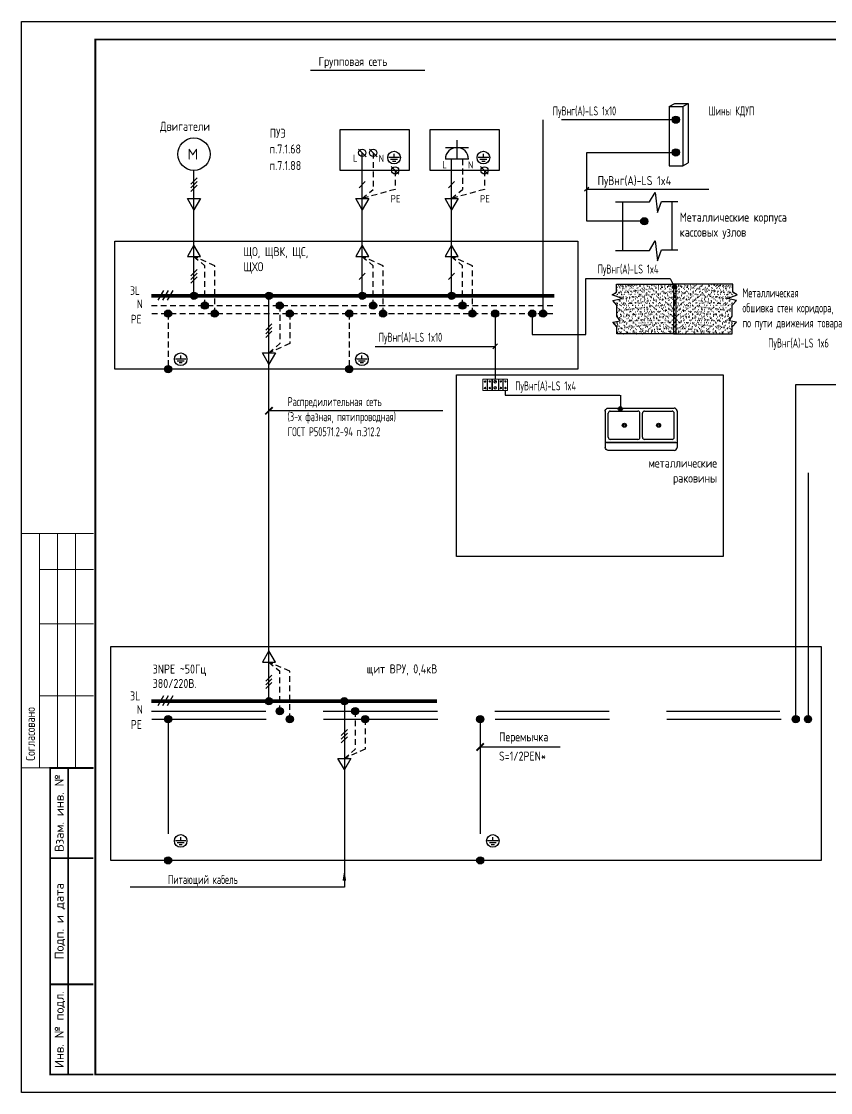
# Model space of a CAD drawing. Header units: metres. Extents: x -564 to -106, y -319 to -159.
# Drawn here: x -148.1 to -125.65, y -287.39 to -257.69 of the extents above; entities that cross this region are included whole.
import ezdxf
from ezdxf.enums import TextEntityAlignment as Align

# ---------------------------------------------------------------- set-up
doc = ezdxf.new("R2010")
doc.units = ezdxf.units.M
doc.header["$MEASUREMENT"] = 0
doc.linetypes.add('невидимая2', pattern=[4.7625, 3.175, -1.5875])
for name, color, linetype in [('04-ЭО_схема', 250, 'Continuous'), ('САНТЕХ', 5, 'Continuous'), ('ЭО-ЭМ', 7, 'Continuous'), ('ЭО_схема', 250, 'Continuous')]:
    doc.layers.add(name, color=color, linetype=linetype)
for name, color, linetype, lineweight in [('Лист', 7, 'Continuous', 0), ('Оборудование', 7, 'Continuous', 0), ('Рамка', 7, 'Continuous', 0)]:
    doc.layers.add(name, color=color, linetype=linetype, lineweight=lineweight)
doc.styles.add('-ISOCPEUR-', font='isocpeur.ttf')
doc.styles.add('ADESK1', font='romans__.ttf')
doc.styles.get("Standard").update_dxf_attribs({"font": 'cs_gost2304.shx'})
doc.styles.add('Times', font='CS_Gost2304.shx')

# ---------------------------------------------------------------- blocks, each defined once
blk = doc.blocks.new('A$C677164E8')
at = {"layer": 'ЭО_схема', "lineweight": 18}
for p, q in [((47, 128), (47, 0)), ((49, 128), (49, 0)), ((52, 128), (52, 0)), ((99, 128), (99, 0)), ((102, 128), (102, 0)), ((105, 128), (105, 0)), ((172, 128), (172, 0)), ((175, 127), (175, 0)), ((177, 128), (177, 0)), ((219, 128), (219, 0)), ((222, 128), (222, 0)), ((225, 128), (225, 0)), ((271, 128), (271, 0)), ((23, 100), (17, 96)), ((23, 28), (17, 23)), ((23, 100), (29, 105)), ((23, 28), (29, 32)), ((75, 101), (69, 96)), ((75, 28), (69, 23)), ((75, 101), (81, 105)), ((75, 28), (81, 33)), ((136, 98), (124, 88)), ((136, 29), (124, 19)), ((136, 98), (149, 107)), ((136, 29), (149, 38)), ((200, 101), (194, 96)), ((200, 28), (194, 23)), ((200, 101), (206, 105)), ((200, 28), (206, 33)), ((250, 101), (244, 96)), ((250, 28), (244, 23)), ((250, 101), (256, 105)), ((250, 28), (256, 33))]:
    blk.add_line(p, q, dxfattribs=at)
blk.add_lwpolyline([(0, 0), (271, 0), (271, 128), (0, 128)], close=True, dxfattribs=at)
for centre, radius in [((23, 100), 7.66), ((23, 28), 7.66), ((75, 101), 7.66), ((75, 28), 7.66), ((136, 98), 15.3), ((136, 29), 15.3), ((200, 101), 7.66), ((200, 28), 7.66), ((250, 101), 7.66), ((250, 28), 7.66)]:
    blk.add_circle(centre, radius, dxfattribs=at)

msp = doc.modelspace()

# ---------------------------------------------------------------- hatches: boundary and pattern name
at = {"layer": '04-ЭО_схема'}
h = msp.add_hatch(color=256, dxfattribs=at)
edge = h.paths.add_edge_path()
edge.add_arc((-129.943, -260.416), 0.1, 0, 360)
h = msp.add_hatch(color=256, dxfattribs=at)
edge = h.paths.add_edge_path()
edge.add_arc((-129.943, -261.323), 0.1, 0, 360)
h = msp.add_hatch(color=256, dxfattribs=at)
edge = h.paths.add_edge_path()
edge.add_arc((-130.816, -263.233), 0.1, 0, 360)
h = msp.add_hatch(color=256, dxfattribs=at)
edge = h.paths.add_edge_path()
edge.add_arc((-143.311, -265.297), 0.1, 0, 360)
h = msp.add_hatch(color=256, dxfattribs=at)
edge = h.paths.add_edge_path()
edge.add_arc((-141.23, -265.297), 0.1, 0, 360)
h = msp.add_hatch(color=256, dxfattribs=at)
edge = h.paths.add_edge_path()
edge.add_arc((-138.642, -265.297), 0.1, 0, 360)
h = msp.add_hatch(color=256, dxfattribs=at)
edge = h.paths.add_edge_path()
edge.add_arc((-136.163, -265.297), 0.1, 0, 360)
at = {"layer": '04-ЭО_схема', "ltscale": 100}
h = msp.add_hatch(dxfattribs=at)
h.set_pattern_fill('AR-SAND', color=256, scale=0.0025, style=0)
h.set_pattern_definition([(37.5, (-613.69972, -339.7125), (-0.004000078, 0.12235331), [0, -0.09652, 0, -0.10795, 0, -0.1031875]), (7.5, (-613.69972, -339.7125), (0.11238082, 0.179206275), [0, -0.05207, 0, -0.086995, 0, -0.0333375]), (327.5, (-613.77783, -339.7125), (0.197748093, 0.000359296), [0, -0.03175, 0, -0.1143, 0, -0.149225]), (317.5, (-613.77783, -339.7125), (0.190889113, 0.05573233), [0, -0.015875, 0, -0.07493, 0, -0.085725])])
h.paths.add_polyline_path([(-130.765, -264.979), (-129.941, -264.979), (-129.941, -265.195), (-129.941, -265.271), (-129.941, -265.37), (-129.941, -265.431), (-129.941, -265.557), (-129.941, -265.865), (-129.941, -265.983), (-129.941, -266.052), (-129.941, -266.164), (-129.941, -266.354), (-131.575, -266.354), (-131.575, -266.164), (-131.69, -266.033), (-131.489, -265.994), (-131.575, -265.865), (-131.575, -265.557), (-131.692, -265.426), (-131.433, -265.37), (-131.709, -265.271), (-131.589, -265.195), (-131.589, -264.979)])
at = {"layer": '04-ЭО_схема'}
h = msp.add_hatch(color=256, dxfattribs=at)
edge = h.paths.add_edge_path()
edge.add_arc((-131.474, -265.019), 0.0163, 0, 360)
h = msp.add_hatch(color=256, dxfattribs=at)
edge = h.paths.add_edge_path()
edge.add_arc((-131.271, -265.019), 0.0163, 0, 360)
h = msp.add_hatch(color=256, dxfattribs=at)
edge = h.paths.add_edge_path()
edge.add_arc((-131.042, -265.019), 0.0163, 0, 360)
h = msp.add_hatch(color=256, dxfattribs=at)
edge = h.paths.add_edge_path()
edge.add_arc((-130.832, -265.019), 0.0163, 0, 360)
h = msp.add_hatch(color=256, dxfattribs=at)
edge = h.paths.add_edge_path()
edge.add_arc((-130.616, -265.019), 0.0163, 0, 360)
h = msp.add_hatch(color=256, dxfattribs=at)
edge = h.paths.add_edge_path()
edge.add_arc((-130.425, -265.019), 0.0163, 0, 360)
h = msp.add_hatch(color=256, dxfattribs=at)
edge = h.paths.add_edge_path()
edge.add_arc((-130.245, -265.019), 0.0163, 0, 360)
h = msp.add_hatch(color=256, dxfattribs=at)
edge = h.paths.add_edge_path()
edge.add_arc((-130.085, -265.019), 0.0163, 0, 360)
h = msp.add_hatch(color=256, dxfattribs=at)
edge = h.paths.add_edge_path()
edge.add_arc((-129.978, -265.057), 0.0574, 0, 360)
at = {"layer": '04-ЭО_схема', "ltscale": 100}
h = msp.add_hatch(dxfattribs=at)
h.set_pattern_fill('AR-SAND', color=256, scale=0.0025, style=0)
h.set_pattern_definition([(142.5, (353.74964, -339.7125), (0.004000078, 0.12235331), [0, -0.09652, 0, -0.10795, 0, -0.1031875]), (172.5, (353.74964, -339.7125), (-0.11238082, 0.179206275), [0, -0.05207, 0, -0.086995, 0, -0.0333375]), (212.5, (353.82774, -339.7125), (-0.197748093, 0.000359296), [0, -0.03175, 0, -0.1143, 0, -0.149225]), (222.5, (353.82774, -339.7125), (-0.190889113, 0.05573233), [0, -0.015875, 0, -0.07493, 0, -0.085725])])
h.paths.add_polyline_path([(-129.185, -264.979), (-130.009, -264.979), (-130.009, -265.195), (-130.009, -265.271), (-130.009, -265.37), (-130.009, -265.431), (-130.009, -265.557), (-130.009, -265.865), (-130.009, -265.983), (-130.009, -266.052), (-130.009, -266.164), (-130.009, -266.354), (-128.375, -266.354), (-128.375, -266.164), (-128.26, -266.033), (-128.461, -265.994), (-128.375, -265.865), (-128.375, -265.557), (-128.258, -265.426), (-128.517, -265.37), (-128.241, -265.271), (-128.362, -265.195), (-128.362, -264.979)])
at = {"layer": '04-ЭО_схема'}
h = msp.add_hatch(color=256, dxfattribs=at)
edge = h.paths.add_edge_path()
edge.add_arc((-129.978, -265.058), 0.0163, 0, 360)
h = msp.add_hatch(color=256, dxfattribs=at)
edge = h.paths.add_edge_path()
edge.add_arc((-129.864, -265.019), 0.0163, 0, 360)
h = msp.add_hatch(color=256, dxfattribs=at)
edge = h.paths.add_edge_path()
edge.add_arc((-129.661, -265.019), 0.0163, 0, 360)
h = msp.add_hatch(color=256, dxfattribs=at)
edge = h.paths.add_edge_path()
edge.add_arc((-129.431, -265.019), 0.0163, 0, 360)
h = msp.add_hatch(color=256, dxfattribs=at)
edge = h.paths.add_edge_path()
edge.add_arc((-129.222, -265.019), 0.0163, 0, 360)
h = msp.add_hatch(color=256, dxfattribs=at)
edge = h.paths.add_edge_path()
edge.add_arc((-129.005, -265.019), 0.0163, 0, 360)
h = msp.add_hatch(color=256, dxfattribs=at)
edge = h.paths.add_edge_path()
edge.add_arc((-128.815, -265.019), 0.0163, 0, 360)
h = msp.add_hatch(color=256, dxfattribs=at)
edge = h.paths.add_edge_path()
edge.add_arc((-128.635, -265.019), 0.0163, 0, 360)
h = msp.add_hatch(color=256, dxfattribs=at)
edge = h.paths.add_edge_path()
edge.add_arc((-128.474, -265.019), 0.0163, 0, 360)
h = msp.add_hatch(color=256, dxfattribs=at)
edge = h.paths.add_edge_path()
edge.add_arc((-143.009, -265.571), 0.1, 0, 360)
h = msp.add_hatch(color=256, dxfattribs=at)
edge = h.paths.add_edge_path()
edge.add_arc((-140.929, -265.571), 0.1, 0, 360)
h = msp.add_hatch(color=256, dxfattribs=at)
edge = h.paths.add_edge_path()
edge.add_arc((-138.34, -265.571), 0.1, 0, 360)
h = msp.add_hatch(color=256, dxfattribs=at)
edge = h.paths.add_edge_path()
edge.add_arc((-135.861, -265.571), 0.1, 0, 360)
h = msp.add_hatch(color=256, dxfattribs=at)
edge = h.paths.add_edge_path()
edge.add_arc((-129.978, -265.291), 0.0163, 0, 360)
h = msp.add_hatch(color=256, dxfattribs=at)
edge = h.paths.add_edge_path()
edge.add_arc((-144.028, -265.794), 0.1, 0, 360)
h = msp.add_hatch(color=256, dxfattribs=at)
edge = h.paths.add_edge_path()
edge.add_arc((-142.733, -265.794), 0.1, 0, 360)
h = msp.add_hatch(color=256, dxfattribs=at)
edge = h.paths.add_edge_path()
edge.add_arc((-140.652, -265.794), 0.1, 0, 360)
h = msp.add_hatch(color=256, dxfattribs=at)
edge = h.paths.add_edge_path()
edge.add_arc((-139.001, -265.794), 0.1, 0, 360)
h = msp.add_hatch(color=256, dxfattribs=at)
edge = h.paths.add_edge_path()
edge.add_arc((-138.064, -265.794), 0.1, 0, 360)
h = msp.add_hatch(color=256, dxfattribs=at)
edge = h.paths.add_edge_path()
edge.add_arc((-135.585, -265.794), 0.1, 0, 360)
h = msp.add_hatch(color=256, dxfattribs=at)
edge = h.paths.add_edge_path()
edge.add_arc((-134.953, -265.794), 0.1, 0, 360)
h = msp.add_hatch(color=256, dxfattribs=at)
edge = h.paths.add_edge_path()
edge.add_arc((-133.925, -265.794), 0.1, 0, 360)
h = msp.add_hatch(color=256, dxfattribs=at)
edge = h.paths.add_edge_path()
edge.add_arc((-133.624, -265.794), 0.1, 0, 360)
h = msp.add_hatch(color=256, dxfattribs=at)
edge = h.paths.add_edge_path()
edge.add_arc((-129.978, -265.566), 0.0163, 0, 360)
h = msp.add_hatch(color=256, dxfattribs=at)
edge = h.paths.add_edge_path()
edge.add_arc((-129.978, -265.82), 0.0163, 0, 360)
h = msp.add_hatch(color=256, dxfattribs=at)
edge = h.paths.add_edge_path()
edge.add_arc((-129.978, -266.046), 0.0163, 0, 360)
h = msp.add_hatch(color=256, dxfattribs=at)
edge = h.paths.add_edge_path()
edge.add_arc((-131.474, -266.322), 0.0163, 0, 360)
h = msp.add_hatch(color=256, dxfattribs=at)
edge = h.paths.add_edge_path()
edge.add_arc((-131.271, -266.322), 0.0163, 0, 360)
h = msp.add_hatch(color=256, dxfattribs=at)
edge = h.paths.add_edge_path()
edge.add_arc((-131.042, -266.322), 0.0163, 0, 360)
h = msp.add_hatch(color=256, dxfattribs=at)
edge = h.paths.add_edge_path()
edge.add_arc((-130.832, -266.322), 0.0163, 0, 360)
h = msp.add_hatch(color=256, dxfattribs=at)
edge = h.paths.add_edge_path()
edge.add_arc((-130.616, -266.322), 0.0163, 0, 360)
h = msp.add_hatch(color=256, dxfattribs=at)
edge = h.paths.add_edge_path()
edge.add_arc((-130.425, -266.322), 0.0163, 0, 360)
h = msp.add_hatch(color=256, dxfattribs=at)
edge = h.paths.add_edge_path()
edge.add_arc((-130.245, -266.322), 0.0163, 0, 360)
h = msp.add_hatch(color=256, dxfattribs=at)
edge = h.paths.add_edge_path()
edge.add_arc((-130.085, -266.322), 0.0163, 0, 360)
h = msp.add_hatch(color=256, dxfattribs=at)
edge = h.paths.add_edge_path()
edge.add_arc((-129.978, -266.295), 0.0163, 0, 360)
h = msp.add_hatch(color=256, dxfattribs=at)
edge = h.paths.add_edge_path()
edge.add_arc((-129.864, -266.322), 0.0163, 0, 360)
h = msp.add_hatch(color=256, dxfattribs=at)
edge = h.paths.add_edge_path()
edge.add_arc((-129.661, -266.322), 0.0163, 0, 360)
h = msp.add_hatch(color=256, dxfattribs=at)
edge = h.paths.add_edge_path()
edge.add_arc((-129.431, -266.322), 0.0163, 0, 360)
h = msp.add_hatch(color=256, dxfattribs=at)
edge = h.paths.add_edge_path()
edge.add_arc((-129.222, -266.322), 0.0163, 0, 360)
h = msp.add_hatch(color=256, dxfattribs=at)
edge = h.paths.add_edge_path()
edge.add_arc((-129.005, -266.322), 0.0163, 0, 360)
h = msp.add_hatch(color=256, dxfattribs=at)
edge = h.paths.add_edge_path()
edge.add_arc((-128.815, -266.322), 0.0163, 0, 360)
h = msp.add_hatch(color=256, dxfattribs=at)
edge = h.paths.add_edge_path()
edge.add_arc((-128.635, -266.322), 0.0163, 0, 360)
h = msp.add_hatch(color=256, dxfattribs=at)
edge = h.paths.add_edge_path()
edge.add_arc((-128.474, -266.322), 0.0163, 0, 360)
h = msp.add_hatch(color=256, dxfattribs=at)
edge = h.paths.add_edge_path()
edge.add_arc((-144.028, -267.333), 0.1, 0, 360)
h = msp.add_hatch(color=256, dxfattribs=at)
edge = h.paths.add_edge_path()
edge.add_arc((-139.001, -267.333), 0.1, 0, 360)
h = msp.add_hatch(color=7, dxfattribs=at)
edge = h.paths.add_edge_path()
edge.add_arc((-131.481, -268.434), 0.0574, 0, 360)
h = msp.add_hatch(color=7, dxfattribs=at)
edge = h.paths.add_edge_path()
edge.add_arc((-131.48, -268.436), 0.0163, 0, 360)
h = msp.add_hatch(color=256, dxfattribs=at)
edge = h.paths.add_edge_path()
edge.add_arc((-141.23, -276.541), 0.1, 0, 360)
h = msp.add_hatch(color=256, dxfattribs=at)
edge = h.paths.add_edge_path()
edge.add_arc((-139.137, -276.541), 0.1, 0, 360)
h = msp.add_hatch(color=256, dxfattribs=at)
edge = h.paths.add_edge_path()
edge.add_arc((-140.929, -276.816), 0.1, 0, 360)
h = msp.add_hatch(color=256, dxfattribs=at)
edge = h.paths.add_edge_path()
edge.add_arc((-138.835, -276.816), 0.1, 0, 360)
h = msp.add_hatch(color=256, dxfattribs=at)
edge = h.paths.add_edge_path()
edge.add_arc((-144.028, -277.038), 0.1, 0, 360)
h = msp.add_hatch(color=256, dxfattribs=at)
edge = h.paths.add_edge_path()
edge.add_arc((-140.652, -277.038), 0.1, 0, 360)
h = msp.add_hatch(color=256, dxfattribs=at)
edge = h.paths.add_edge_path()
edge.add_arc((-138.559, -277.038), 0.1, 0, 360)
h = msp.add_hatch(color=256, dxfattribs=at)
edge = h.paths.add_edge_path()
edge.add_arc((-135.368, -277.038), 0.1, 0, 360)
h = msp.add_hatch(color=256, dxfattribs=at)
edge = h.paths.add_edge_path()
edge.add_arc((-126.616, -277.038), 0.1, 0, 360)
h = msp.add_hatch(color=256, dxfattribs=at)
edge = h.paths.add_edge_path()
edge.add_arc((-126.616, -277.038), 0.1, 0, 360)
h = msp.add_hatch(color=256, dxfattribs=at)
edge = h.paths.add_edge_path()
edge.add_arc((-126.275, -277.038), 0.1, 0, 360)
h = msp.add_hatch(color=256, dxfattribs=at)
edge = h.paths.add_edge_path()
edge.add_arc((-144.028, -280.953), 0.1, 0, 360)
h = msp.add_hatch(color=256, dxfattribs=at)
edge = h.paths.add_edge_path()
edge.add_arc((-135.368, -280.953), 0.1, 0, 360)

# ---------------------------------------------------------------- linework, layer by layer
msp.add_lwpolyline([(-148.097, -287.391), (-148.097, -257.691), (-106.097, -257.691), (-106.097, -287.391), (-148.097, -287.391)])
at = {"const_width": 0.05}
for points in [[(-106.547, -286.891), (-146.047, -286.891), (-146.047, -258.191), (-106.547, -258.191), (-106.547, -286.891)], [(-146.097, -286.891), (-147.297, -286.891), (-147.297, -278.391), (-146.097, -278.391)], [(-146.797, -278.391), (-146.797, -286.891)], [(-147.297, -280.891), (-146.097, -280.891)], [(-147.297, -284.391), (-146.097, -284.391)]]:
    msp.add_lwpolyline(points, dxfattribs=at)
at = {"layer": '04-ЭО_схема'}
for p, q in [((-140.079, -259.042, 218.81), (-136.902, -259.042, 218.81)), ((-130.124, -260.053), (-130.124, -261.7)), ((-129.748, -260.053), (-129.748, -261.7)), ((-129.595, -259.967), (-129.595, -261.614)), ((-136.015, -260.981, 218.81), (-136.015, -261.508, 218.81)), ((-138.749, -261.231, 218.81), (-138.535, -261.445, 218.81)), ((-138.642, -265.297, 218.81), (-138.642, -261.335, 218.81)), ((-138.444, -261.231, 218.81), (-138.23, -261.445, 218.81)), ((-136.335, -261.188, 218.81), (-135.694, -261.188, 218.81)), ((-137.612, -261.467, 218.81), (-137.903, -261.467, 218.81)), ((-137.663, -261.52, 218.81), (-137.853, -261.52, 218.81)), ((-137.713, -261.572, 218.81), (-137.803, -261.572, 218.81)), ((-137.758, -261.467, 218.81), (-137.758, -261.366, 218.81)), ((-135.695, -261.508, 218.81), (-136.335, -261.508, 218.81)), ((-136.163, -265.297, 218.81), (-136.163, -261.515, 218.81)), ((-135.134, -261.467, 218.81), (-135.425, -261.467, 218.81)), ((-135.184, -261.52, 218.81), (-135.375, -261.52, 218.81)), ((-135.234, -261.572, 218.81), (-135.324, -261.572, 218.81)), ((-135.279, -261.467, 218.81), (-135.279, -261.366, 218.81)), ((-143.311, -265.297, 218.81), (-143.311, -261.821, 218.81)), ((-137.836, -261.717, 218.81), (-137.622, -261.93, 218.81)), ((-135.357, -261.717, 218.81), (-135.144, -261.93, 218.81)), ((-143.396, -262.202, 218.81), (-143.225, -262.031, 218.81)), ((-143.396, -262.303, 218.81), (-143.225, -262.132, 218.81)), ((-143.396, -262.404, 218.81), (-143.225, -262.233, 218.81)), ((-138.727, -262.303, 218.81), (-138.556, -262.132, 218.81)), ((-136.249, -262.303, 218.81), (-136.078, -262.132, 218.81)), ((-131.424, -262.696), (-131.424, -264.042)), ((-143.396, -264.742, 218.81), (-143.225, -264.571, 218.81)), ((-143.396, -264.843, 218.81), (-143.225, -264.673, 218.81)), ((-143.396, -264.945, 218.81), (-143.225, -264.774, 218.81)), ((-138.727, -264.843, 218.81), (-138.556, -264.673, 218.81)), ((-136.249, -264.843, 218.81), (-136.078, -264.673, 218.81)), ((-144.152, -265.15, 218.81), (-144.308, -265.419, 218.81)), ((-144.026, -265.15, 218.81), (-144.181, -265.419, 218.81)), ((-143.899, -265.15, 218.81), (-144.055, -265.419, 218.81)), ((-141.23, -276.541, 218.81), (-141.23, -265.297, 218.81)), ((-141.316, -266.248, 218.81), (-141.145, -266.077, 218.81)), ((-141.316, -266.349, 218.81), (-141.145, -266.179, 218.81)), ((-141.316, -266.451, 218.81), (-141.145, -266.28, 218.81)), ((-143.678, -267.058, 218.81), (-143.678, -266.957, 218.81)), ((-138.651, -267.058, 218.81), (-138.651, -266.957, 218.81)), ((-143.533, -267.058, 218.81), (-143.823, -267.058, 218.81)), ((-143.583, -267.11, 218.81), (-143.773, -267.11, 218.81)), ((-143.633, -267.162, 218.81), (-143.723, -267.162, 218.81)), ((-138.506, -267.058, 218.81), (-138.797, -267.058, 218.81)), ((-138.556, -267.11, 218.81), (-138.746, -267.11, 218.81)), ((-138.606, -267.162, 218.81), (-138.696, -267.162, 218.81)), ((-136.405, -268.488, 218.81), (-141.23, -268.488, 218.81)), ((-141.316, -275.987, 218.81), (-141.145, -275.816, 218.81)), ((-141.316, -276.088, 218.81), (-141.145, -275.917, 218.81)), ((-141.316, -276.189, 218.81), (-141.145, -276.019, 218.81)), ((-144.152, -276.395, 218.81), (-144.308, -276.664, 218.81)), ((-144.026, -276.395, 218.81), (-144.181, -276.664, 218.81)), ((-143.899, -276.395, 218.81), (-144.055, -276.664, 218.81)), ((-139.137, -276.541, 218.81), (-139.137, -281.693, 218.81)), ((-139.223, -277.493, 218.81), (-139.052, -277.322, 218.81)), ((-139.223, -277.594, 218.81), (-139.052, -277.423, 218.81)), ((-139.223, -277.695, 218.81), (-139.052, -277.525, 218.81)), ((-135.368, -277.808, 218.81), (-133.147, -277.808, 218.81)), ((-143.678, -280.415, 218.81), (-143.678, -280.314, 218.81)), ((-135.018, -280.415, 218.81), (-135.018, -280.314, 218.81)), ((-143.533, -280.415, 218.81), (-143.823, -280.415, 218.81)), ((-143.583, -280.467, 218.81), (-143.773, -280.467, 218.81)), ((-143.633, -280.52, 218.81), (-143.723, -280.52, 218.81)), ((-134.872, -280.415, 218.81), (-135.163, -280.415, 218.81)), ((-134.923, -280.467, 218.81), (-135.113, -280.467, 218.81)), ((-134.973, -280.52, 218.81), (-135.063, -280.52, 218.81)), ((-139.137, -281.693, 218.81), (-145.077, -281.693, 218.81))]:
    msp.add_line(p, q, dxfattribs=at)
at = {"layer": '04-ЭО_схема', "linetype": 'Continuous', "ltscale": 15}
for p, q in [((-130.124, -260.053), (-129.971, -259.967)), ((-130.124, -260.053), (-129.748, -260.053)), ((-129.971, -259.967), (-129.595, -259.967)), ((-129.748, -260.053), (-129.595, -259.967)), ((-129.748, -261.7), (-129.595, -261.614)), ((-130.124, -261.7), (-129.748, -261.7))]:
    msp.add_line(p, q, dxfattribs=at)
at = {"layer": '04-ЭО_схема', "color": 7, "linetype": 'ByBlock'}
for p, q in [((-133.624, -265.794, 218.81), (-133.624, -260.416, 218.81)), ((-126.616, -277.038, 218.81), (-126.616, -267.755, 218.81)), ((-126.616, -267.755, 218.81), (-115.762, -267.755, 218.81)), ((-126.275, -270.205, -226.475), (-126.275, -277.05, -226.475))]:
    msp.add_line(p, q, dxfattribs=at)
at = {"layer": '04-ЭО_схема', "linetype": 'невидимая2'}
for p, q in [((-129.943, -260.416), (-133.624, -260.416)), ((-132.415, -261.323, -257.65), (-129.946, -261.323, -257.65)), ((-132.415, -263.233, -257.65), (-132.415, -261.323, -257.65)), ((-130.827, -263.233, -437.62), (-132.415, -263.233, -437.62)), ((-121.898, -270.205, -226.475), (-126.275, -270.205, -226.475)), ((-144.49, -276.816, 218.81), (-127.055, -276.816, 218.81)), ((-144.48, -277.038, 218.81), (-126.073, -277.038, 218.81)), ((-144.028, -277.038, 218.81), (-144.028, -280.953, 218.81)), ((-135.368, -277.038, 218.81), (-135.368, -280.953, 218.81))]:
    msp.add_line(p, q, dxfattribs=at)
at = {"layer": '04-ЭО_схема', "linetype": 'невидимая2', "ltscale": 0.05}
for p, q in [((-138.34, -261.335, 218.81), (-138.34, -262.347, 218.81)), ((-135.861, -261.515, 218.81), (-135.861, -262.347, 218.81)), ((-137.729, -261.821, 218.81), (-137.729, -262.347, 218.81)), ((-135.251, -261.821, 218.81), (-135.251, -262.347, 218.81)), ((-137.729, -262.347, 218.81), (-138.642, -262.601, 218.81)), ((-138.642, -262.601, 218.81), (-138.34, -262.347, 218.81)), ((-135.251, -262.347, 218.81), (-136.163, -262.601, 218.81)), ((-136.163, -262.601, 218.81), (-135.861, -262.347, 218.81)), ((-143.311, -264.21, 218.81), (-143.009, -264.464, 218.81)), ((-142.733, -264.465, 218.81), (-143.311, -264.21, 218.81)), ((-138.642, -264.21, 218.81), (-138.34, -264.464, 218.81)), ((-138.064, -264.465, 218.81), (-138.642, -264.21, 218.81)), ((-135.585, -264.465, 218.81), (-136.163, -264.21, 218.81)), ((-136.163, -264.21, 218.81), (-135.861, -264.464, 218.81)), ((-143.009, -265.571, 218.81), (-143.009, -264.464, 218.81)), ((-142.733, -265.794, 218.81), (-142.733, -264.465, 218.81)), ((-138.34, -265.571, 218.81), (-138.34, -264.464, 218.81)), ((-138.064, -265.794, 218.81), (-138.064, -264.465, 218.81)), ((-135.861, -265.571, 218.81), (-135.861, -264.464, 218.81)), ((-135.585, -265.794, 218.81), (-135.585, -264.465, 218.81)), ((-144.49, -265.571, 218.81), (-139.461, -265.571, 218.81)), ((-144.48, -265.794, 218.81), (-139.461, -265.794, 218.81)), ((-144.028, -265.794, 218.81), (-144.028, -267.333, 218.81)), ((-140.929, -265.571, 218.81), (-140.929, -266.626, 218.81)), ((-140.652, -265.794, 218.81), (-140.652, -266.626, 218.81)), ((-139.461, -265.571, 218.81), (-133.315, -265.571, 218.81)), ((-139.461, -265.794, 218.81), (-133.325, -265.794, 218.81)), ((-139.001, -265.794, 218.81), (-139.001, -267.333, 218.81)), ((-140.652, -266.626, 218.81), (-141.23, -266.88, 218.81)), ((-141.23, -266.88, 218.81), (-140.929, -266.626, 218.81)), ((-140.652, -275.709, 218.81), (-141.23, -275.455, 218.81)), ((-141.23, -275.455, 218.81), (-140.929, -275.709, 218.81)), ((-140.929, -276.816, 218.81), (-140.929, -275.709, 218.81)), ((-140.652, -277.038, 218.81), (-140.652, -275.709, 218.81)), ((-138.835, -276.816, 218.81), (-138.835, -277.871, 218.81)), ((-138.559, -277.038, 218.81), (-138.559, -277.87, 218.81)), ((-138.559, -277.87, 218.81), (-139.137, -278.125, 218.81)), ((-139.137, -278.125, 218.81), (-138.835, -277.871, 218.81))]:
    msp.add_line(p, q, dxfattribs=at)
at = {"layer": '04-ЭО_схема', "color": 0}
for p, q in [((-130.668, -262.696), (-130.515, -262.433, -437.62)), ((-130.515, -262.433, -437.62), (-130.446, -262.987, -437.62)), ((-131.611, -262.696), (-130.668, -262.696)), ((-130.446, -262.987, -437.62), (-130.335, -262.682, -437.62)), ((-130.335, -262.682, -437.62), (-129.882, -262.682, -437.62)), ((-130.049, -262.682, -437.62), (-130.049, -264.029, -437.62)), ((-130.668, -264.042), (-130.515, -263.779, -437.62)), ((-130.515, -263.779, -437.62), (-130.446, -264.333, -437.62)), ((-130.446, -264.333, -437.62), (-130.335, -264.029, -437.62)), ((-130.335, -264.029, -437.62), (-129.883, -264.029, -437.62)), ((-131.611, -264.042), (-130.668, -264.042))]:
    msp.add_line(p, q, dxfattribs=at)
at = {"layer": '04-ЭО_схема', "color": 7, "linetype": 'невидимая2', "elevation": 218.81}
for points in [[(-139.257, -260.691), (-137.341, -260.691), (-137.341, -261.821), (-139.257, -261.821)], [(-136.76, -260.691), (-134.845, -260.691), (-134.845, -261.821), (-136.76, -261.821)]]:
    msp.add_lwpolyline(points, close=True, dxfattribs=at)
at = {"layer": '04-ЭО_схема', "elevation": 218.81}
for points in [[(-143.311, -262.913), (-143.491, -262.601), (-143.131, -262.601)], [(-138.642, -262.913), (-138.822, -262.601), (-138.462, -262.601)], [(-136.163, -262.913), (-136.343, -262.601), (-135.983, -262.601)], [(-143.311, -263.898), (-143.491, -264.21), (-143.131, -264.21)], [(-138.642, -263.898), (-138.822, -264.21), (-138.462, -264.21)], [(-136.163, -263.898), (-136.343, -264.21), (-135.983, -264.21)], [(-141.23, -267.192), (-141.41, -266.88), (-141.051, -266.88)], [(-141.23, -275.143), (-141.41, -275.455), (-141.051, -275.455)], [(-139.137, -278.437), (-139.317, -278.125), (-138.957, -278.125)]]:
    msp.add_lwpolyline(points, close=True, dxfattribs=at)
at = {"layer": '04-ЭО_схема', "color": 7, "linetype": 'ByBlock', "elevation": 218.81}
for points in [[(-139.831, -267.333), (-145.506, -267.333), (-145.506, -263.782), (-139.831, -263.782), (-132.656, -263.782), (-132.656, -267.333)], [(-145.62, -275.026), (-125.911, -275.026), (-125.911, -280.953), (-145.62, -280.953)]]:
    msp.add_lwpolyline(points, close=True, dxfattribs=at)
at = {"layer": '04-ЭО_схема', "linetype": 'невидимая2', "elevation": 218.81}
for points in [[(-133.925, -265.794), (-133.925, -266.373), (-132.438, -266.373), (-132.438, -264.815), (-130.097, -264.815), (-129.978, -265.057)], [(-134.954, -265.794), (-134.954, -267.607)]]:
    msp.add_lwpolyline(points, dxfattribs=at)
at = {"layer": '04-ЭО_схема', "ltscale": 100}
for points in [[(-130.765, -264.979), (-129.941, -264.979), (-129.941, -265.195), (-129.941, -265.271), (-129.941, -265.37), (-129.941, -265.431), (-129.941, -265.557), (-129.941, -265.865), (-129.941, -265.983), (-129.941, -266.052), (-129.941, -266.164), (-129.941, -266.354), (-131.575, -266.354), (-131.575, -266.164), (-131.69, -266.033), (-131.489, -265.994), (-131.575, -265.865), (-131.575, -265.557), (-131.692, -265.426), (-131.433, -265.37), (-131.709, -265.271), (-131.589, -265.195), (-131.589, -264.979)], [(-129.185, -264.979), (-130.009, -264.979), (-130.009, -265.195), (-130.009, -265.271), (-130.009, -265.37), (-130.009, -265.431), (-130.009, -265.557), (-130.009, -265.865), (-130.009, -265.983), (-130.009, -266.052), (-130.009, -266.164), (-130.009, -266.354), (-128.375, -266.354), (-128.375, -266.164), (-128.26, -266.033), (-128.461, -265.994), (-128.375, -265.865), (-128.375, -265.557), (-128.258, -265.426), (-128.517, -265.37), (-128.241, -265.271), (-128.362, -265.195), (-128.362, -264.979)]]:
    msp.add_lwpolyline(points, close=True, dxfattribs=at)
at = {"layer": '04-ЭО_схема', "elevation": 218.81}
for points, const_width in [([(-144.491, -265.297), (-139.461, -265.297)], 0.1), ([(-139.461, -265.297), (-133.315, -265.297)], 0.1), ([(-141.333, -268.59), (-141.128, -268.386)], 0.05), ([(-144.491, -276.541), (-136.571, -276.541)], 0.1), ([(-135.47, -277.91), (-135.266, -277.706)], 0.05)]:
    msp.add_lwpolyline(points, dxfattribs=dict(at, const_width=const_width))
at = {"layer": '04-ЭО_схема', "color": 7, "linetype": 'ByBlock'}
msp.add_lwpolyline([(-136.028, -267.488), (-128.633, -267.488), (-128.633, -272.526), (-136.028, -272.526)], close=True, dxfattribs=at)
at = {"layer": '04-ЭО_схема', "color": 7, "linetype": 'невидимая2', "elevation": 218.81}
msp.add_lwpolyline([(-134.674, -267.926), (-134.674, -268.054), (-131.481, -268.054), (-131.481, -268.434)], dxfattribs=at)
at = {"layer": '04-ЭО_схема'}
for centre, radius in [((-129.943, -260.416), 0.1), ((-143.311, -261.372, 218.81), 0.449), ((-138.642, -261.335, 218.81), 0.1), ((-138.337, -261.335, 218.81), 0.1), ((-137.758, -261.467, 218.81), 0.175), ((-135.279, -261.467, 218.81), 0.175), ((-129.943, -261.323), 0.1), ((-137.729, -261.821, 218.81), 0.1), ((-135.251, -261.821, 218.81), 0.1), ((-130.816, -263.233, -437.62), 0.1), ((-143.311, -265.297, 218.81), 0.1), ((-141.23, -265.297, 218.81), 0.1), ((-138.642, -265.297, 218.81), 0.1), ((-136.163, -265.297, 218.81), 0.1), ((-129.978, -265.057), 0.0574), ((-143.009, -265.571, 218.81), 0.1), ((-140.929, -265.571, 218.81), 0.1), ((-138.34, -265.571, 218.81), 0.1), ((-135.861, -265.571, 218.81), 0.1), ((-144.028, -265.794, 218.81), 0.1), ((-142.733, -265.794, 218.81), 0.1), ((-140.652, -265.794, 218.81), 0.1), ((-139.001, -265.794, 218.81), 0.1), ((-138.064, -265.794, 218.81), 0.1), ((-135.585, -265.794, 218.81), 0.1), ((-134.953, -265.794, 218.81), 0.1), ((-133.925, -265.794, 218.81), 0.1), ((-133.624, -265.794, 218.81), 0.1), ((-143.678, -267.058, 218.81), 0.175), ((-138.651, -267.058, 218.81), 0.175), ((-144.028, -267.333, 218.81), 0.1), ((-139.001, -267.333, 218.81), 0.1), ((-141.23, -276.541, 218.81), 0.1), ((-139.137, -276.541, 218.81), 0.1), ((-140.929, -276.816, 218.81), 0.1), ((-138.835, -276.816, 218.81), 0.1), ((-144.028, -277.038, 218.81), 0.1), ((-140.652, -277.038, 218.81), 0.1), ((-138.559, -277.038, 218.81), 0.1), ((-135.368, -277.038, 218.81), 0.1), ((-126.616, -277.038, 218.81), 0.1), ((-126.616, -277.038, 218.81), 0.1), ((-126.275, -277.038, 218.81), 0.1), ((-143.678, -280.415, 218.81), 0.175), ((-135.018, -280.415, 218.81), 0.175), ((-144.028, -280.953, 218.81), 0.1), ((-135.368, -280.953, 218.81), 0.1)]:
    msp.add_circle(centre, radius, dxfattribs=at)
at = {"layer": '04-ЭО_схема', "color": 7}
msp.add_circle((-131.481, -268.434), 0.0574, dxfattribs=at)
at = {"layer": '04-ЭО_схема'}
msp.add_arc((-136.015, -261.508, 218.81), 0.32, 0.0295, 179.9705, dxfattribs=at)
msp.add_solid([(-139.187, -281.513, 218.81), (-139.087, -281.513, 218.81), (-139.137, -281.213, 218.81)], dxfattribs=at)
at = {"layer": 'Лист', "color": 0, "lineweight": 18}
for points in [[(-146.097, -278.391), (-148.097, -278.391), (-148.097, -276.391), (-148.097, -274.391), (-148.097, -272.891), (-148.097, -271.891), (-146.097, -271.891)], [(-147.597, -278.391), (-147.597, -271.891)], [(-147.097, -278.391), (-147.097, -271.891)], [(-146.597, -278.391), (-146.597, -271.891)], [(-147.597, -272.891), (-146.097, -272.891)], [(-147.597, -274.391), (-146.097, -274.391)], [(-147.597, -276.391), (-146.097, -276.391)]]:
    msp.add_lwpolyline(points, dxfattribs=at)
at = {"layer": 'Рамка', "color": 7, "linetype": 'Continuous', "lineweight": 25}
msp.add_line((-147.293, -278.391), (-146.093, -278.391), dxfattribs=at)
at = {"layer": 'САНТЕХ', "color": 7, "ltscale": 10}
for p, q in [((-131.817, -268.413, 26.257), (-129.984, -268.413, 26.257)), ((-131.901, -268.497, 26.257), (-131.901, -269.502, 26.257)), ((-131.817, -269.223, 26.257), (-131.817, -268.553, 26.257)), ((-131.761, -268.497, 26.257), (-130.992, -268.497, 26.257)), ((-130.937, -269.223, 26.257), (-130.937, -268.553, 26.257)), ((-130.937, -269.223, 26.257), (-130.937, -268.553, 26.257)), ((-130.867, -269.223, 26.257), (-130.867, -268.553, 26.257)), ((-130.811, -268.497, 26.257), (-130.043, -268.497, 26.257)), ((-129.987, -269.223, 26.257), (-129.987, -268.553, 26.257)), ((-129.987, -269.223, 26.257), (-129.987, -268.553, 26.257)), ((-129.907, -268.497, 26.257), (-129.907, -269.502, 26.257)), ((-129.945, -269.363, 26.257), (-131.901, -269.363, 26.257)), ((-131.863, -269.363, 26.257), (-129.907, -269.363, 26.257)), ((-130.992, -269.279, 26.257), (-131.761, -269.279, 26.257)), ((-129.945, -269.363, 26.257), (-130.951, -269.363, 26.257)), ((-130.043, -269.279, 26.257), (-130.811, -269.279, 26.257)), ((-129.987, -269.586, 26.257), (-131.817, -269.586, 26.257))]:
    msp.add_line(p, q, dxfattribs=at)
at = {"layer": 'САНТЕХ', "color": 7, "ltscale": 10, "elevation": 26.257}
for points in [[(-130.867, -268.413), (-129.984, -268.413)], [(-131.817, -269.223), (-131.817, -268.553)], [(-131.761, -268.497), (-130.992, -268.497)], [(-130.867, -269.223), (-130.867, -268.553)], [(-130.811, -268.497), (-130.043, -268.497)], [(-130.992, -269.279), (-131.761, -269.279)], [(-130.043, -269.279), (-130.811, -269.279)], [(-129.987, -269.586), (-130.867, -269.586)]]:
    msp.add_lwpolyline(points, dxfattribs=at)
at = {"layer": 'САНТЕХ', "color": 7, "ltscale": 10}
for centre, radius in [((-131.37, -268.888, 26.257), 0.0559), ((-131.37, -268.888, 26.257), 0.0279), ((-130.42, -268.888, 26.257), 0.0559), ((-130.42, -268.888, 26.257), 0.0279)]:
    msp.add_circle(centre, radius, dxfattribs=at)
for centre, start, end in [((-131.761, -268.553, 26.257), 90, 180), ((-130.992, -268.553, 26.257), 0, 90), ((-130.811, -268.553, 26.257), 90, 180), ((-130.043, -268.553, 26.257), 0, 90), ((-131.761, -269.223, 26.257), 180, 270), ((-130.992, -269.223, 26.257), 270, 0), ((-130.811, -269.223, 26.257), 180, 270), ((-130.043, -269.223, 26.257), 270, 0)]:
    msp.add_arc(centre, 0.0559, start, end, dxfattribs=at)
at = {"layer": 'САНТЕХ', "color": 7, "ltscale": 10, "extrusion": (0, 0, -1)}
for centre, major_axis, start_param, end_param in [((-131.817, -268.497, 26.257), (0.0593, 0.0593), 3.926991, 4.144725), ((-131.817, -268.497, 26.257), (-0.0593, 0.0593), 5.715521, 7.068583), ((-131.817, -269.502, 26.257), (0.0593, 0.0593), 2.356194, 3.926991)]:
    msp.add_ellipse(centre, major_axis=major_axis, ratio=1, start_param=start_param, end_param=end_param, dxfattribs=at)
at = {"layer": 'САНТЕХ', "color": 7, "ltscale": 10}
for centre, major_axis, start_param, end_param in [((-129.991, -268.497, 26.257), (0.0593, 0.0593), 5.715521, 7.068583), ((-129.991, -268.497, 26.257), (0.0593, 0.0593), 5.497787, 5.715521), ((-131.761, -268.553, 26.257), (0.0395, 0.0395), 0.785398, 2.356194), ((-131.761, -268.553, 26.257), (0.0395, 0.0395), 0.785398, 2.356194), ((-130.992, -268.553, 26.257), (-0.0395, 0.0395), 3.926991, 5.497787), ((-130.992, -268.553, 26.257), (-0.0395, 0.0395), 3.926991, 5.497787), ((-130.811, -268.553, 26.257), (0.0395, 0.0395), 0.785398, 2.356194), ((-130.811, -268.553, 26.257), (0.0395, 0.0395), 0.785398, 2.356194), ((-130.043, -268.553, 26.257), (-0.0395, 0.0395), 3.926991, 5.497787), ((-130.043, -268.553, 26.257), (-0.0395, 0.0395), 3.926991, 5.497787), ((-131.37, -268.888, 26.257), (-0.0558, 0.0038), 3.994278, 10.277463), ((-131.37, -268.888, 26.257), (-0.0558, 0.0038), 3.994278, 10.277463), ((-131.37, -268.888, 26.257), (-0.0198, 0.0198), 4.712389, 10.995574), ((-131.37, -268.888, 26.257), (-0.0198, 0.0198), 4.712389, 10.995574), ((-130.42, -268.888, 26.257), (-0.0558, 0.0038), 3.994278, 10.277463), ((-130.42, -268.888, 26.257), (-0.0558, 0.0038), 3.994278, 10.277463), ((-130.42, -268.888, 26.257), (-0.0198, 0.0198), -1.570796, 4.712389), ((-130.42, -268.888, 26.257), (-0.0198, 0.0198), -1.570796, 4.712389), ((-131.761, -269.223, 26.257), (-0.0395, 0.0395), 0.785398, 2.356194), ((-131.761, -269.223, 26.257), (-0.0395, 0.0395), 0.785398, 2.356194), ((-130.992, -269.223, 26.257), (0.0395, 0.0395), 3.926991, 5.497787), ((-130.992, -269.223, 26.257), (0.0395, 0.0395), 3.926991, 5.497787), ((-130.811, -269.223, 26.257), (-0.0395, 0.0395), 0.785398, 2.356194), ((-130.811, -269.223, 26.257), (-0.0395, 0.0395), 0.785398, 2.356194), ((-130.043, -269.223, 26.257), (0.0395, 0.0395), 3.926991, 5.497787), ((-130.043, -269.223, 26.257), (0.0395, 0.0395), 3.926991, 5.497787), ((-129.991, -269.502, 26.257), (0.0593, 0.0593), 3.926991, 5.497787)]:
    msp.add_ellipse(centre, major_axis=major_axis, ratio=1, start_param=start_param, end_param=end_param, dxfattribs=at)
at = {"layer": 'ЭО-ЭМ'}
for p, q in [((-132.358, -262.298, -257.65), (-132.471, -262.399, -257.65)), ((-129.027, -262.348), (-132.415, -262.348, -257.65)), ((-134.888, -266.635, 218.81), (-135.02, -266.766, 218.81)), ((-138.282, -266.707), (-134.954, -266.707))]:
    msp.add_line(p, q, dxfattribs=at)

# ---------------------------------------------------------------- block references
at = {"layer": '04-ЭО_схема', "xscale": 0.0025, "yscale": 0.0025, "zscale": 0.0025}
msp.add_blockref('A$C677164E8', (-135.293, -267.926, 218.81), dxfattribs=at)

# ---------------------------------------------------------------- texts
at = {"style": '-ISOCPEUR-'}
for s, p in [('Взам. инв. №', (-147.047, -279.641)), ('Подп. и дата', (-147.047, -282.641)), ('Инв. № подл.', (-147.047, -285.641))]:
    msp.add_text(s, height=0.25, rotation=90, dxfattribs=at).set_placement(p, align=Align.MIDDLE_CENTER)
at = {"layer": '04-ЭО_схема'}
for s, height, style, p in [('Групповая сеть', 0.25, 'Times', (-139.851, -258.925, 218.81)), ('Двигатели', 0.25, 'Times', (-144.251, -260.725, 218.81)), ('ПУЭ', 0.25, 'Times', (-141.21, -260.916, 218.81)), ('М', 0.3, 'ADESK1', (-143.495, -261.522, 218.81)), ('п.7.1.68', 0.25, 'Times', (-141.214, -261.353, 218.81)), ('п.7.1.88', 0.25, 'Times', (-141.214, -261.811, 218.81)), ('ПуВнг(А)-LS 1x4', 0.25, 'Times', (-132.112, -262.23, 445.285)), ('3NPE ~50Гц ', 0.25, 'Times', (-144.456, -275.773, 218.81)), ('щит ВРУ, 0,4кВ', 0.25, 'Times', (-138.516, -275.768, 218.81)), ('380/220В.', 0.25, 'Times', (-144.456, -276.173, 218.81)), ('3L', 0.25, 'Times', (-145.082, -276.517, 218.81)), ('PE', 0.25, 'Times', (-145.063, -277.311, 218.81)), ('Перемычка', 0.25, 'Times', (-134.847, -277.653, 218.81)), ('S=1/2PEN*', 0.25, 'Times', (-134.847, -278.187, 218.81))]:
    msp.add_text(s, height=height, dxfattribs=dict(at, style=style)).set_placement(p)
at = {"layer": '04-ЭО_схема', "style": 'Times', "width": 0.8}
for s, p in [('ПуВнг(А)-LS 1x10', (-133.357, -260.298, 494.307)), ('ПуВнг(А)-LS 1x4', (-132.112, -264.682, 445.285)), ('ПуВнг(А)-LS 1x10', (-138.184, -266.574, 226.475)), ('ПуВнг(А)-LS 1x6', (-127.381, -266.733)), ('ПуВнг(А)-LS 1x4', (-134.399, -267.921, 445.285))]:
    msp.add_text(s, height=0.25, dxfattribs=at).set_placement(p)
at = {"layer": '04-ЭО_схема', "linetype": 'Continuous', "style": 'ADESK1', "width": 0.85}
for s, p in [('L', (-138.899, -261.583, 218.81)), ('N', (-138.189, -261.589, 218.81)), ('L', (-136.42, -261.762, 218.81)), ('N', (-135.711, -261.768, 218.81)), ('PE', (-137.854, -262.707, 218.81)), ('PE', (-135.375, -262.707, 218.81))]:
    msp.add_text(s, height=0.2, dxfattribs=at).set_placement(p)
at = {"layer": '04-ЭО_схема', "linetype": 'Continuous', "style": 'Times'}
for s, p in [('3L', (-145.082, -265.273, 218.81)), ('N', (-144.896, -265.644, 218.81)), ('PE', (-145.063, -266.066, 218.81)), ('N', (-144.896, -276.889, 218.81))]:
    msp.add_text(s, height=0.24, dxfattribs=at).set_placement(p)
at = {"layer": '04-ЭО_схема', "char_height": 0.25, "attachment_point": 1, "style": 'Times'}
for s, insert, width in [('{\\W0.8;Шины КДУП}', (-129.03, -260.047, -218.81), 4.0625), ('Металлические корпуса кассовых узлов', (-129.833, -262.993, -218.81), 3.875), ('ЩО, ЩВК, ЩС, ЩХО', (-141.938, -263.95, 218.81), 2.2114), ('{\\W0.8;Металлическая \\Pобшивка стен коридора, \\Pпо пути движения товара}', (-128.093, -265.092), 11.08725), ('{\\W0.8;Распредилительная сеть \\P(3-х фазная, пятипроводная) \\PГОСТ Р50571.2-94 п.312.2}', (-140.711, -268.109), 11.08725)]:
    msp.add_mtext(s, dxfattribs=dict(at, insert=insert, width=width))
at = {"layer": '04-ЭО_схема', "color": 7, "insert": (-144.031, -281.358, 218.81), "char_height": 0.25, "width": 11.08725, "attachment_point": 1, "style": 'Times'}
msp.add_mtext('{\\W0.8;Питающий кабель}', dxfattribs=at)
at = {"layer": 'Оборудование', "color": 7, "insert": (-128.799, -270.179), "char_height": 0.25, "width": 2.97333, "attachment_point": 6}
msp.add_mtext('металлические раковины', dxfattribs=at)
at = {"layer": 'Рамка', "color": 0, "lineweight": 18, "style": 'Times'}
msp.add_text('Согласовано', height=0.25, rotation=90, dxfattribs=at).set_placement((-147.847, -278.191), align=Align.MIDDLE_LEFT)

doc.saveas('drawing.dxf')
